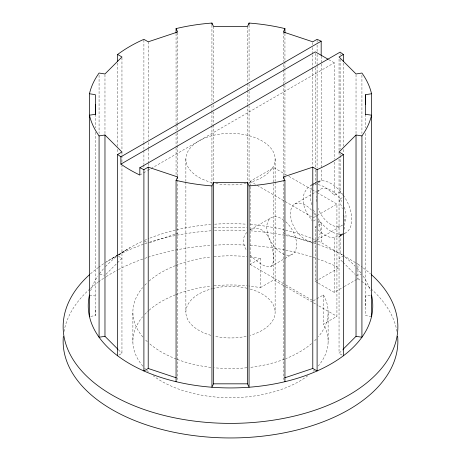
<?xml version="1.0" encoding="UTF-8"?>
<svg xmlns="http://www.w3.org/2000/svg" width="461" height="461" viewBox="0 0 461 461"><rect width="100%" height="100%" fill="white"/><g stroke="black" fill="none" stroke-linecap="round" stroke-linejoin="round"><path stroke-width="0.35" stroke-dasharray="2.31 1.73" d="M90.777 316.321L95.358 315.612L95.358 309.077M365.642 305.804L365.642 295.997L370.229 295.288M176.851 379.985L177.641 378.279L177.641 178.39M284.679 230.494L283.359 233.329L285.324 233.986M342.321 233.888L341.353 235.104L339.042 236.516L343.359 234.027M246.791 232.436C241.846 237.352 242.912 245.442 246.791 250.657M105.972 274.289L116.961 263.294M117.463 262.799L121.958 258.298L117.641 255.809M342.125 355.091L339.042 353.31L342.54 349.813M250.173 254.956C255.187 260.788 274.704 276.64 273.223 258.091C273.765 245.661 266.879 222.646 250.173 229.878M311.907 184.752L307.112 188.405L304.6 192.404A28.357 20.053 45 0 0 304.594 207.882L307.112 213.558L311.947 220.381M117.025 255.515L106.226 262.044A167.36 96.626 0 0 1 118.396 255.014M117.641 255.146L125.623 250.317M112.161 258.437L118.079 254.87M118.673 254.512L129.91 247.73M340.253 235.98L342.558 234.626M343.134 234.292L346.586 232.263M139.827 175.047L142.945 173.25M143.567 172.892L147.301 170.731M147.929 170.368L150.419 168.933M151.041 168.57L334.248 62.8L334.248 159.304M250.144 186.169L250.144 181.323L273.811 167.654L286.437 174.944M313.399 184.037L317.099 181.899M315.312 169.982L315.312 184.383L317.658 183.029M318.246 182.694L321.179 181L321.179 168.876M250.306 229.757L271.16 217.719M294.827 204.056L316.263 191.678M316.874 191.327L320.551 189.206M318.136 184.636A29.279 16.901 60 0 1 334.248 195.314L340.114 191.932L340.114 156.267M342.125 197.775L339.042 199.555L342.321 208.735M313.261 217.759L316.373 215.961M316.995 215.604L336.928 204.096L336.928 316.327L323.455 324.106A97.628 56.363 0 0 1 318.309 365.965M313.399 220.998L316.482 219.217M250.144 186.861L250.144 264.401L260.338 258.517L260.338 287.67A97.628 56.363 0 0 0 248.825 285.97M317.756 282.847L315.312 281.44L315.312 226.904L316.488 226.224M318.246 225.21L321.179 223.516L317.917 219.845M270.791 266.625L284.276 258.84M284.892 258.488L292.245 254.242M317.139 239.87L341.636 225.723M118.875 355.091L121.958 353.31L121.958 165.643M316.482 241.005L312.783 243.137L285.976 234.205M318.021 229.803A29.279 16.901 60 0 0 334.248 237.836L340.114 234.447L341.768 234.384M260.338 287.67L273.811 279.89L285.232 286.483M315.312 281.44L338.996 267.766A167.36 96.626 0 0 0 318.136 259.019M313.261 300.843L316.258 299.108M316.857 298.763L323.455 294.954L323.455 324.106M318.367 283.204L334.248 292.372L343.595 286.973M344.217 286.609L356.059 279.775M356.681 279.418L357.932 278.698L357.932 264.118L356.745 263.41M312.512 184.406L316.148 182.337M310.691 185.437L312.783 184.394M149.554 242.693L174.967 234.223M175.635 233.998L177.641 233.329L176.851 231.629M317.779 181.692L321.179 181M356.03 275.286L361.274 274.479M214.221 227.78L246.785 227.78M99.732 274.479L104.319 275.188M371.537 316.528L365.642 315.612L365.642 132.261M89.463 295.086L95.358 295.997M318.263 241.184L321.179 242.521L338.996 253.187A167.36 96.626 0 0 0 318.136 244.439M328.751 59.625L334.248 62.8M288.84 176.333L311.682 189.517M312.281 189.869L316.494 192.295M317.093 192.64L336.928 204.096M250.144 181.323L255.406 184.36M257.157 185.368L312.673 217.425M250.144 264.401L285.209 284.644M285.791 284.984L312.673 300.503M285.837 286.828L312.886 302.445M313.486 302.796L317.692 305.222M318.897 305.92L336.928 316.327M144.518 241.005L147.601 242.786M340.114 234.447L340.114 253.452L342.488 254.875M343.082 255.233L356.146 263.052M340.114 253.452L342.275 255.025M342.54 261.796L339.042 258.298L343.359 255.809A142.253 82.127 0 0 1 355.068 266.147M343.042 262.297L355.033 274.289M118.46 349.813L121.958 353.31M340.114 191.932L342.402 195.429M284.149 379.985L283.359 378.279L283.359 178.39M365.642 114.288L365.642 127.945M361.925 75.206L361.925 133.448M356.03 74.676L356.03 134.358M343.359 63.122L343.359 146.656M343.359 149.531L343.359 153.133M340.114 53.551L340.114 54.98M340.114 59.262L340.114 149.134M340.114 154.124L340.114 155.553M339.042 59.135L339.042 150.586M339.042 151.986L339.042 156.348M339.042 159.172L339.042 353.31M334.248 162.186L334.248 195.314M334.248 237.836L334.248 292.372M328.123 312.846L328.123 341.999M321.179 56.173L321.179 63.307M321.179 64.021L321.179 168.161M321.179 223.516L321.179 242.521M317.099 40.038L317.099 42.199M317.099 45.08L317.099 51.563M317.099 54.444L317.099 65.243M317.099 65.963L317.099 168.219M315.312 53.309L315.312 64.834M315.312 67.715L315.312 169.262M312.783 42.533L312.783 44.694M312.783 47.569L312.783 54.052M312.783 54.773L312.783 68.453M312.783 69.173L312.783 166.392M284.938 33.63L284.938 60.956M284.938 61.676L284.938 68.147M284.938 68.868L284.938 82.525M284.938 85.4L284.938 175.284M284.938 175.998L284.938 178.159M283.359 32.005L283.359 61.486M283.359 64.361L283.359 69.392M283.359 70.112L283.359 83.775M283.359 84.49L283.359 175.808M275.131 159.137L275.131 181.409M275.131 182.13L275.131 312.183A44.631 25.764 0 0 1 250.214 335.297M273.811 167.654L273.811 183.086M273.811 183.789L273.811 279.89M249.067 25.205L249.067 81.292M249.067 84.167L249.067 88.483M249.067 91.359L249.067 102.861M249.067 105.736L249.067 184.112M247.488 26.456L247.488 82.536M247.488 83.257L247.488 89.728M247.488 90.448L247.488 104.111M247.488 104.826L247.488 181.767M213.512 26.456L213.512 101.95M213.512 104.826L213.512 109.142M213.512 112.017L213.512 124.24M213.512 124.96L213.512 181.767M211.933 25.205L211.933 102.861M211.933 105.736L211.933 110.773M211.933 111.493L211.933 125.15M211.933 125.87L211.933 184.112M185.875 159.137L185.875 181.409M185.875 182.13L185.875 312.183M177.641 32.719L177.641 122.603M177.641 123.318L177.641 130.509M177.641 132.67L177.641 144.892M177.641 145.613L177.641 175.808M176.062 33.63L176.062 124.228M176.062 124.948L176.062 130.699M176.062 133.575L176.062 147.238M176.062 147.958L176.062 176.719M148.217 41.813L148.217 139.597M148.217 142.478L148.217 148.229M148.217 148.949L148.217 162.606M148.217 163.327L148.217 166.202M143.901 40.038L143.901 142.138M143.901 142.858L143.901 150.05M143.901 150.77L143.901 164.433M143.901 165.147L143.901 168.023M132.889 313.123L132.889 342.275M121.958 57.688L121.958 150.447M121.958 151.986L121.958 154.861M121.958 155.576L121.958 162.768M117.641 63.111L117.641 146.517M117.641 149.393L117.641 152.989M104.97 74.676L104.97 134.358M99.075 75.206L99.075 133.448M95.358 114.288L95.358 127.945M95.358 132.261L95.358 315.612M342.851 233.929A29.279 16.901 60 0 1 317.364 217.431M316.275 215.61A29.279 16.901 60 0 1 312.996 208.637M311.734 204.765A29.279 16.901 60 0 1 311.734 187.811M312.76 185.771A29.279 16.901 60 0 1 317.364 181.646M317.998 181.392A29.279 16.901 60 0 1 342.851 194.582M343.261 195.153A29.279 16.901 60 0 1 344.816 233.283M342.667 224.997A21.085 12.17 60 0 1 318.09 208.378M316.355 201.566A21.085 12.17 60 0 1 316.355 196.351M317.848 191.914A21.085 12.17 60 0 1 342.166 202.333M344.332 207.202A21.085 12.17 60 0 1 344.332 223.02M343.773 215.022A28.357 11.577 71.6 0 1 343.946 229.832M316.194 227.907A29.279 16.901 60 0 1 315.312 226.904M315.312 184.383A29.279 16.901 60 0 1 316.419 184.417M314.857 369.705A97.628 56.363 0 0 1 312.011 372.355M307.839 375.732A97.628 56.363 0 0 1 153.167 375.738M148.338 371.773A97.628 56.363 0 0 1 145.918 369.48M145.457 369.007A97.628 56.363 0 0 1 144.552 368.068M142.852 366.155A97.628 56.363 0 0 1 142.645 316.759M144.777 314.367A97.628 56.363 0 0 1 148.592 310.668M149.105 310.218A97.628 56.363 0 0 1 175.376 294.815M176.027 294.562A97.628 56.363 0 0 1 210.614 286.154M214.048 285.78A97.628 56.363 0 0 1 246.762 285.757M323.455 294.954A97.628 56.363 0 0 1 318.309 336.818M316.183 339.198A97.628 56.363 0 0 1 313.468 341.889M311.515 343.635A97.628 56.363 0 0 1 285.751 358.652M284.402 359.177A97.628 56.363 0 0 1 249.77 367.44M246.917 367.745A97.628 56.363 0 0 1 214.446 367.78M210.879 367.394A97.628 56.363 0 0 1 176.909 359.292M176.304 359.061A97.628 56.363 0 0 1 149.364 343.526M147.347 341.71A97.628 56.363 0 0 1 144.552 338.916M142.852 337.003A97.628 56.363 0 0 1 142.645 287.606M144.777 285.215A97.628 56.363 0 0 1 147.595 282.426M149.105 281.066A97.628 56.363 0 0 1 175.376 265.663M176.027 265.409A97.628 56.363 0 0 1 210.614 257.002M214.048 256.627A97.628 56.363 0 0 1 246.762 256.604M250.202 256.979A97.628 56.363 0 0 1 260.338 258.517M90.627 290.839A142.253 82.127 0 0 1 97.888 276.087M99.484 273.811A142.253 82.127 0 0 1 104.174 268.043M105.488 266.619A142.253 82.127 0 0 1 117.077 256.235M118.731 255.002A142.253 82.127 0 0 1 142.68 241.195M144.495 240.388A142.253 82.127 0 0 1 148.707 238.614M149.929 238.118A142.253 82.127 0 0 1 175.376 230.091M176.753 229.762A142.253 82.127 0 0 1 210.591 224.484M214.624 224.19A142.253 82.127 0 0 1 246.381 224.19M250.409 224.484A142.253 82.127 0 0 1 284.253 229.762M285.624 230.091A142.253 82.127 0 0 1 311.077 238.118M312.299 238.614A142.253 82.127 0 0 1 316.511 240.388M356.826 268.043A142.253 82.127 0 0 1 361.096 273.246M363.118 276.087A142.253 82.127 0 0 1 370.373 290.839M90.454 273.857A167.36 96.626 0 0 1 97.945 267.772M98.475 267.38A167.36 96.626 0 0 1 105.65 262.413M118.978 254.714A167.36 96.626 0 0 1 144.114 244.002M144.783 243.771A167.36 96.626 0 0 1 148.845 242.417M149.531 242.198A167.36 96.626 0 0 1 210.942 230.8M214.503 230.575A167.36 96.626 0 0 1 246.716 230.592M250.277 230.811A167.36 96.626 0 0 1 285.152 235.433M285.826 235.565A167.36 96.626 0 0 1 317.468 244.203M357.932 264.118A167.36 96.626 0 0 1 362.283 267.196M363.337 267.985A167.36 96.626 0 0 1 370.523 273.834M63.998 331.574A167.36 96.626 0 0 1 89.935 288.897M90.454 288.43A167.36 96.626 0 0 1 97.945 282.351M98.475 281.953A167.36 96.626 0 0 1 105.65 276.992M106.226 276.617A167.36 96.626 0 0 1 117.129 270.261M118.396 269.593A167.36 96.626 0 0 1 144.114 258.581M144.783 258.344A167.36 96.626 0 0 1 147.485 257.434M148.165 257.215A167.36 96.626 0 0 1 210.942 245.373M214.503 245.154A167.36 96.626 0 0 1 246.716 245.166M250.277 245.39A167.36 96.626 0 0 1 285.152 250.006M285.826 250.144A167.36 96.626 0 0 1 317.468 258.782M357.932 278.698A167.36 96.626 0 0 1 361.217 280.997M361.752 281.383A167.36 96.626 0 0 1 370.523 288.407M371.042 288.874A167.36 96.626 0 0 1 396.973 331.384M315.912 240.573A21.085 12.17 60 0 1 313.532 241.437M310.858 241.489A21.085 12.17 60 0 1 290.47 213.138A21.085 12.17 60 0 1 311.774 210.464M313.532 212.613A21.085 12.17 60 0 1 316.442 217.183M318.119 220.75A21.085 12.17 60 0 1 318.614 237.87M250.214 289.064A44.631 25.764 0 0 1 275.131 312.183M246.162 336.311A44.631 25.764 0 0 1 214.843 336.311M210.786 335.297A44.631 25.764 0 0 1 185.881 311.763A44.631 25.764 0 0 1 212.106 288.707M212.775 288.534A44.631 25.764 0 0 1 248.225 288.534M285.803 221.799A21.085 12.17 60 0 1 296.613 244.589A21.085 12.17 60 0 1 285.803 254.898M284.414 254.472A21.085 12.17 60 0 1 266.798 227.642A21.085 12.17 60 0 1 283.959 220.266M212.106 182.614A44.631 25.764 0 0 1 195.389 143.233A44.631 25.764 0 0 1 265.617 143.233A44.631 25.764 0 0 1 248.894 182.614M246.162 183.265A44.631 25.764 0 0 1 214.843 183.265"/><path stroke-width="0.69" d="M95.358 104.48L95.358 114.288L89.463 115.198A142.259 82.133 0 0 0 99.075 135.909L99.075 337.233L104.97 336.323L117.964 349.317M365.642 104.48L365.642 94.672L371.537 93.756L371.537 316.528M176.062 381.685L176.062 180.355L177.641 176.949L148.217 167.141L143.901 169.636L139.827 167.758L139.827 175.047A142.259 82.133 0 0 1 120.891 164.116L120.891 156.826L117.641 154.475L121.958 151.986L104.97 134.992L99.075 135.909M284.938 32.915L284.938 28.599A142.259 82.133 0 0 0 249.067 23.05L247.488 26.456L213.512 26.456L211.933 23.05A142.259 82.133 0 0 0 176.062 28.599L176.062 32.915M213.512 182.498L213.512 383.829L211.933 387.234L211.933 185.904L213.512 182.498L247.488 182.498L249.067 185.904L249.067 387.234L247.488 383.829L247.488 182.498M284.938 28.599L283.359 32.005L312.783 41.813L317.099 39.318L321.179 41.196L321.179 55.458M365.642 114.288L371.537 115.198A142.259 82.133 0 0 1 361.925 135.909L356.03 134.992L339.042 151.986L343.359 154.475L343.359 355.806M343.042 349.317L356.03 336.323L356.03 134.992M120.891 156.826L321.179 41.196M120.891 164.116L315.312 51.868L328.14 59.273M139.827 167.758L340.114 52.128L343.359 54.479L343.359 61.682M343.359 54.479L339.042 56.974L356.03 73.962L361.925 73.045A142.259 82.133 0 0 1 371.537 93.756M176.304 377.836L148.217 368.472L143.901 370.967L143.901 169.636M283.359 178.39L283.359 176.949L312.783 167.141L317.099 169.636A142.259 82.133 0 0 0 343.359 154.475M284.696 377.836L312.783 368.472L317.099 370.967L317.099 169.636M213.512 383.829L247.488 383.829M89.463 316.528L89.463 93.756L95.358 94.672L95.358 114.801M356.03 336.323L361.925 337.233L361.925 135.909M176.062 28.599L177.641 32.005L148.217 41.813L143.901 39.318A142.259 82.133 0 0 0 117.641 54.479L121.958 56.974L104.97 73.962L99.075 73.045A142.259 82.133 0 0 0 89.463 93.756M283.359 176.949L284.938 180.355L284.938 381.685M365.642 94.672L365.642 114.801M312.783 167.141L312.783 368.472M249.067 23.05L249.067 24.491M211.933 23.05L211.933 24.491M177.641 176.949L177.641 178.39M148.217 167.141L148.217 368.472M117.641 54.479L117.641 61.67M117.641 154.475L117.641 355.806M104.97 134.992L104.97 336.323M284.938 180.355A142.259 82.133 0 0 1 249.067 185.904M211.933 185.904A142.259 82.133 0 0 1 176.062 180.355M371.537 295.086A142.253 82.133 0 0 1 230.5 387.937A142.253 82.133 0 0 1 89.463 295.086M397.636 336.334A167.36 96.626 0 0 1 230.679 437.956A167.36 96.626 0 0 1 63.347 336.536M371.56 274.762A167.36 96.626 0 0 1 339.988 399.837A167.36 96.626 0 0 1 121.053 399.854A167.36 96.626 0 0 1 89.417 274.785"/></g></svg>
